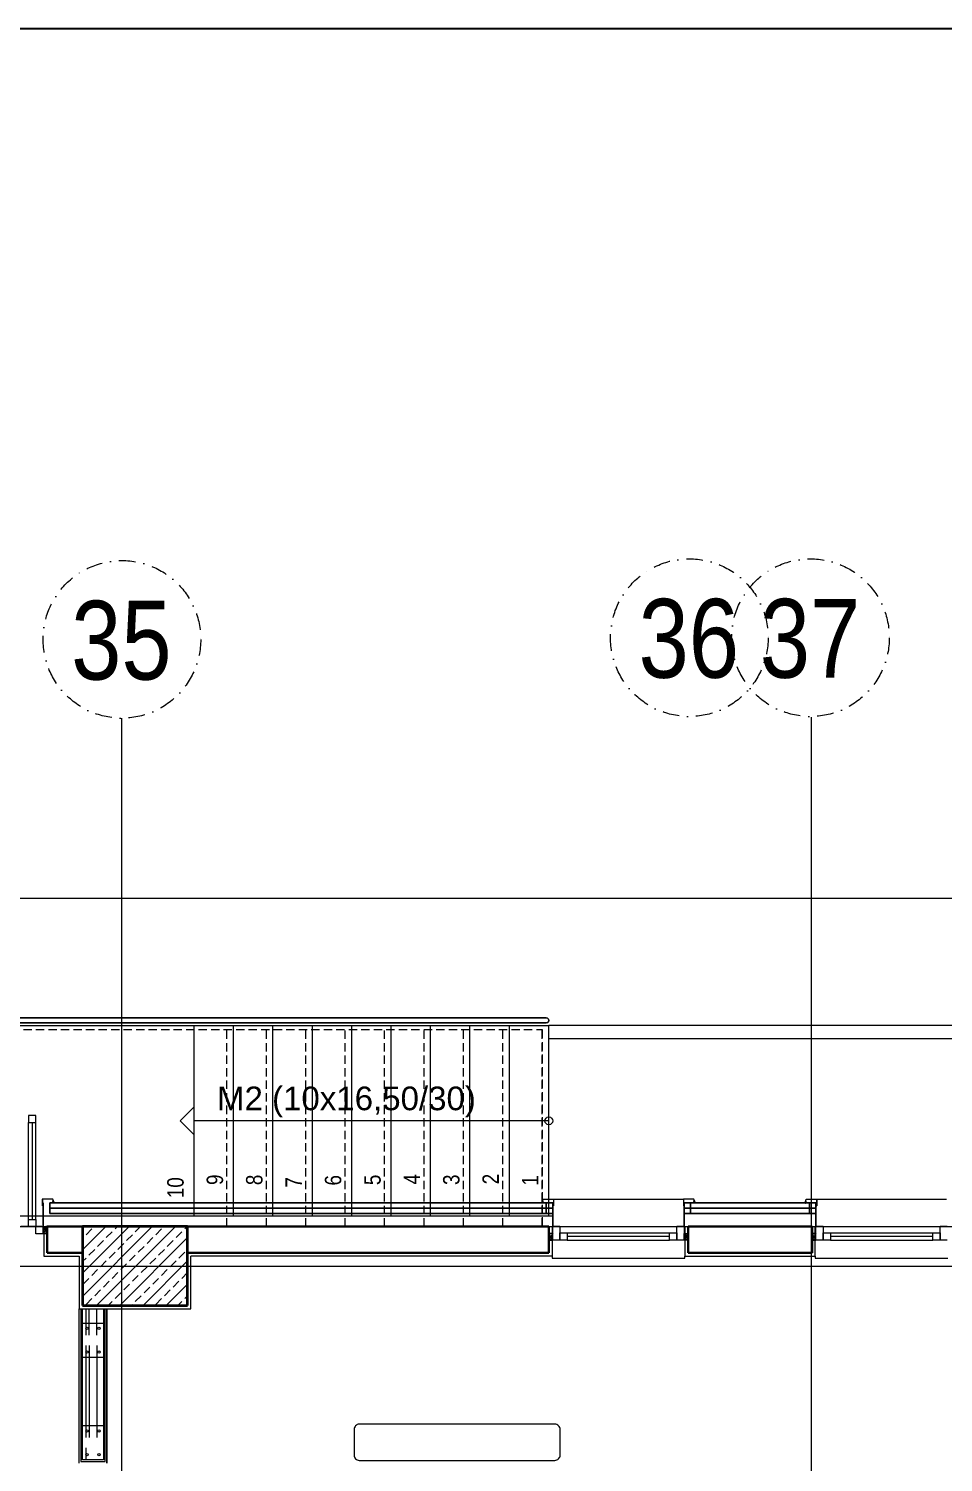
# Model space of a CAD drawing. Header units: centimetres. Extents: x 394264 to 551709, y 50011 to 59011.
# Drawn here: x 517417 to 518113, y 56820 to 57911 of the extents above; entities that cross this region are included whole.
import ezdxf
from ezdxf.enums import TextEntityAlignment as Align

# ---------------------------------------------------------------- set-up
doc = ezdxf.new("R2010")
doc.units = ezdxf.units.CM
doc.linetypes.add('DASHDOT', pattern=[25.4, 12.7, -6.35, 0, -6.35])
doc.linetypes.add('HIDDEN', pattern=[9.525, 6.35, -3.175])
doc.layers.get('0').update_dxf_attribs({"lineweight": 9})
for name, color, linetype, lineweight in [('0-KRCN-MİMARİ-220526', 8, 'Continuous', 9), ('0-KRCN-Z-ANTET', 71, 'Continuous', 30), ('A_Aks', 30, 'DASHDOT', 9), ('A_Betonarme', 6, 'Continuous', 40), ('A_Betonarme_Tarama', 254, 'Continuous', 9), ('A_Pencere Doğrama-Ex', 140, 'Continuous', 15), ('D_Aluminyum', 140, 'Continuous', 18), ('D_Cam', 4, 'Continuous', 18), ('D_Merkez', 51, 'Continuous', 13), ('D_Profil', 155, 'Continuous', 15), ('DV_Alcipan', 3, 'Continuous', 25), ('DV_Alcipan_Ylt', 93, 'BATTING', 9), ('DV_Masif', 2, 'Continuous', 35), ('DV_Siva', 30, 'Continuous', 9), ('G_0.13', 145, 'Continuous', 13), ('GC_Cephe_Sandvic_Panel', 151, 'Continuous', 25), ('M00_Mahal_No$0$MH_Alan', 51, 'Continuous', 9), ('MR_Basamak', 111, 'Continuous', 20), ('MR_Korkuluk', 131, 'Continuous', 25), ('PN_Aluminyum', 150, 'Continuous', 15), ('Y_Hidden_[Gizli]', 9, 'HIDDEN', 9)]:
    doc.layers.add(name, color=color, linetype=linetype, lineweight=lineweight)
doc.layers.add('DV_alçıpanel_duvar_yeni', color=1, linetype='Continuous', lineweight=20, true_color=0xff0000)
doc.layers.add('M00$0$YZ_Notlar', color=7, linetype='Continuous', lineweight=9, true_color=0xe63900)
doc.layers.add('M_GOR-4', color=134, linetype='Continuous')
doc.styles.add('Antet_Style 02', font='swissck.ttf')
doc.styles.add('M00$0$Ince_ITL', font='swissci.ttf')
doc.styles.add('M00$0$Normal', font='swiss.ttf')
doc.styles.add('M00_Mahal_No$0$Kalin01', font='swissk.ttf')
doc.styles.add('M00_Mahal_No$0$Normal', font='swiss.ttf')
doc.styles.add('MAHAL', font='swissc.ttf')
doc.linetypes.add('BATTING', pattern='A,0.0001,-0.1,[134,ltypeshp.shx,S=0.1,R=0,X=-0.1,Y=0],-0.2,[134,ltypeshp.shx,S=0.1,R=180,X=0.1,Y=0],-0.1', length=0.4001)

# ---------------------------------------------------------------- blocks, each defined once
blk = doc.blocks.new('1_etap')
at = {"color": 8, "ltscale": 40}
for points in [[(270, 4674.5), (270, 4679.5), (273, 4679.5), (273, 4674.5)], [(658, 4669.8), (658, 4674.8), (655, 4674.8), (655, 4669.8)], [(758, 4669.8), (758, 4674.8), (761, 4674.8), (761, 4669.8)], [(858.4, 4669.8), (858.4, 4674.8), (855.4, 4674.8), (855.4, 4669.8)]]:
    blk.add_lwpolyline(points, close=True, dxfattribs=at)
at = {"color": 8, "linetype": 'ByBlock', "lineweight": -2}
blk.add_lwpolyline([(506.8, 4525.7), (506.8, 4506.1, 0.414214), (510.7, 4502.1), (659.7, 4502.1, 0.414214), (663.6, 4506.1), (663.6, 4525.7, 0.414214), (659.7, 4529.6), (510.7, 4529.6, 0.414214)], format="xyb", close=True, dxfattribs=at)
at = {"layer": 'A_Aks', "color": 8, "ltscale": 100}
for p, q in [((330, -588.1), (330, 5067)), ((765, 2561.6), (765, 5067)), ((855, 3955.5), (855, 5067.7)), ((0, 4650), (1911.9, 4650)), ((0, 4650), (1911.9, 4650)), ((0, 4650), (1911.9, 4650))]:
    blk.add_line(p, q, dxfattribs=at)
at = {"layer": 'A_Aks', "color": 8}
for centre in [(330, 5127), (762, 5128.3), (854.2, 5128.3)]:
    blk.add_circle(centre, 60, dxfattribs=at)
at = {"layer": 'A_Betonarme', "color": 8}
for p, q in [((380, 4680), (300, 4680)), ((300, 4680), (300, 4620)), ((380, 4620), (380, 4680)), ((300, 4620), (380, 4620))]:
    blk.add_line(p, q, dxfattribs=at)
at = {"layer": 'A_Betonarme_Tarama', "color": 8, "linetype": 'Continuous'}
for p, q in [((300, 4680), (300, 4680)), ((300, 4662.3), (317.7, 4680)), ((300, 4644.6), (335.4, 4680)), ((300, 4626.9), (353.1, 4680)), ((300, 4671.1), (300.4, 4671.6)), ((302.7, 4673.8), (307.1, 4678.2)), ((310.7, 4620), (370.7, 4680)), ((318.1, 4671.6), (322.5, 4676)), ((324.8, 4678.2), (326.6, 4680)), ((328.4, 4620), (380, 4671.6)), ((333.6, 4669.4), (338, 4673.8)), ((340.2, 4676), (344.2, 4680)), ((349.1, 4667.2), (353.5, 4671.6)), ((355.7, 4673.8), (360.1, 4678.2)), ((371.2, 4671.6), (375.6, 4676)), ((377.8, 4678.2), (379.6, 4680)), ((304.9, 4658.3), (309.3, 4662.7)), ((311.5, 4664.9), (315.9, 4669.4)), ((320.3, 4656.1), (324.8, 4660.5)), ((327, 4662.7), (331.4, 4667.2)), ((342.4, 4660.5), (346.9, 4664.9)), ((357.9, 4658.3), (362.3, 4662.7)), ((364.5, 4664.9), (368.9, 4669.4)), ((373.4, 4656.1), (377.8, 4660.5)), ((380, 4662.7), (380, 4662.7)), ((300, 4653.4), (302.7, 4656.1)), ((313.7, 4649.5), (318.1, 4653.9)), ((329.2, 4647.3), (333.6, 4651.7)), ((335.8, 4653.9), (340.2, 4658.3)), ((344.6, 4645.1), (349.1, 4649.5)), ((346.1, 4620), (380, 4653.9)), ((351.3, 4651.7), (355.7, 4656.1)), ((366.7, 4649.5), (371.2, 4653.9)), ((300.4, 4636.2), (304.9, 4640.6)), ((307.1, 4642.8), (311.5, 4647.3)), ((315.9, 4634), (320.3, 4638.4)), ((322.5, 4640.6), (327, 4645.1)), ((338, 4638.4), (342.4, 4642.8)), ((353.5, 4636.2), (357.9, 4640.6)), ((360.1, 4642.8), (364.5, 4647.3)), ((368.9, 4634), (373.4, 4638.4)), ((375.6, 4640.6), (380, 4645.1)), ((309.3, 4627.4), (313.7, 4631.8)), ((324.8, 4625.2), (329.2, 4629.6)), ((331.4, 4631.8), (335.8, 4636.2)), ((340.2, 4623), (344.6, 4627.4)), ((346.9, 4629.6), (351.3, 4634)), ((362.3, 4627.4), (366.7, 4631.8)), ((363.8, 4620), (380, 4636.2)), ((377.8, 4625.2), (380, 4627.4)), ((302.7, 4620.7), (307.1, 4625.2)), ((319.6, 4620), (322.5, 4623)), ((337.3, 4620), (338, 4620.7)), ((355.7, 4620.7), (360.1, 4625.2)), ((372.6, 4620), (375.6, 4623))]:
    blk.add_line(p, q, dxfattribs=at)
at = {"layer": 'D_Aluminyum', "color": 8}
for p, q in [((259, 4764.7), (259, 4759.2)), ((264.5, 4764.7), (259, 4764.7)), ((259, 4759.2), (264.5, 4759.2)), ((264.5, 4759.2), (264.5, 4764.7)), ((259, 4680), (259, 4685.5)), ((259, 4685.5), (264.5, 4685.5)), ((264.5, 4685.5), (264.5, 4680)), ((264.5, 4680), (259, 4680)), ((264.5, 4674.5), (264.5, 4680)), ((264.5, 4680), (270, 4680)), ((270, 4674.5), (264.5, 4674.5)), ((270, 4680), (270, 4674.5)), ((658, 4669.8), (658, 4680.3)), ((658, 4680.3), (663.5, 4680.3)), ((663.5, 4680.3), (663.5, 4669.8)), ((663.5, 4669.8), (663.5, 4675.3)), ((663.5, 4675.3), (669, 4675.3)), ((669, 4675.3), (669, 4669.8)), ((669, 4675.3), (747, 4675.3)), ((747, 4669.8), (747, 4675.3)), ((747, 4675.3), (752.5, 4675.3)), ((752.5, 4669.8), (752.5, 4680.3)), ((752.5, 4680.3), (758, 4680.3)), ((752.5, 4675.3), (752.5, 4669.8)), ((758, 4680.3), (758, 4669.8)), ((858.4, 4669.8), (858.4, 4680.3)), ((858.4, 4680.3), (863.9, 4680.3)), ((863.9, 4680.3), (863.9, 4669.8)), ((863.9, 4669.8), (863.9, 4675.3)), ((863.9, 4675.3), (869.4, 4675.3)), ((869.4, 4675.3), (869.4, 4669.8)), ((869.4, 4675.3), (947.4, 4675.3)), ((947.4, 4669.8), (947.4, 4675.3)), ((947.4, 4675.3), (952.9, 4675.3)), ((952.9, 4669.8), (952.9, 4680.3)), ((952.9, 4680.3), (958.4, 4680.3)), ((952.9, 4675.3), (952.9, 4669.8)), ((663.5, 4669.8), (658, 4669.8)), ((669, 4669.8), (663.5, 4669.8)), ((669, 4669.8), (747, 4669.8)), ((752.5, 4669.8), (747, 4669.8)), ((758, 4669.8), (752.5, 4669.8)), ((863.9, 4669.8), (858.4, 4669.8)), ((869.4, 4669.8), (863.9, 4669.8)), ((869.4, 4669.8), (947.4, 4669.8)), ((952.9, 4669.8), (947.4, 4669.8)), ((958.4, 4669.8), (952.9, 4669.8))]:
    blk.add_line(p, q, dxfattribs=at)
at = {"layer": 'D_Cam', "color": 8}
for p, q in [((259, 4685.5), (259, 4759.2)), ((261.7, 4759.2), (261.7, 4685.5)), ((264.5, 4685.5), (264.5, 4759.2)), ((747, 4672.5), (669, 4672.5)), ((947.4, 4672.5), (869.4, 4672.5))]:
    blk.add_line(p, q, dxfattribs=at)
at = {"layer": 'D_Merkez', "color": 8, "ltscale": 0.015}
for points in [[(270, 4674.5), (273, 4679.5)], [(270, 4679.5), (273, 4674.5)], [(658, 4669.8), (655, 4674.8)], [(658, 4674.8), (655, 4669.8)], [(758, 4669.8), (761, 4674.8)], [(758, 4674.8), (761, 4669.8)], [(858.4, 4669.8), (855.4, 4674.8)], [(858.4, 4674.8), (855.4, 4669.8)]]:
    blk.add_lwpolyline(points, dxfattribs=at)
at = {"layer": 'D_Profil', "color": 8, "ltscale": 40}
for points in [[(270.3, 4674.8), (270.3, 4679.2), (272.7, 4679.2), (272.7, 4674.8)], [(657.7, 4670.1), (657.7, 4674.5), (655.3, 4674.5), (655.3, 4670.1)], [(758.3, 4670.1), (758.3, 4674.5), (760.7, 4674.5), (760.7, 4670.1)], [(858.1, 4670.1), (858.1, 4674.5), (855.7, 4674.5), (855.7, 4670.1)]]:
    blk.add_lwpolyline(points, close=True, dxfattribs=at)
at = {"layer": 'DV_Alcipan', "color": 8}
blk.add_line((318.5, 4500), (318.5, 4617.5), dxfattribs=at)
at = {"layer": 'DV_Alcipan_Ylt', "color": 8, "ltscale": 5}
for p, q in [((302.5, 4617), (302.5, 4597.5)), ((302.5, 4589.5), (302.5, 4519.5)), ((302.5, 4511.5), (302.5, 4502.5))]:
    blk.add_line(p, q, dxfattribs=at)
at = {"layer": 'DV_alçıpanel_duvar_yeni', "color": 8}
for p, q in [((297.5, 4500), (297.5, 4617.5)), ((298.7, 4617.5), (298.7, 4501.2)), ((300, 4502.5), (300, 4617.5)), ((316, 4617.5), (316, 4502.5)), ((317.2, 4501.2), (317.2, 4617.5)), ((298.7, 4501.2), (317.2, 4501.2)), ((316, 4502.5), (300, 4502.5))]:
    blk.add_line(p, q, dxfattribs=at)
at = {"layer": 'DV_Masif', "color": 8}
for p, q in [((300, 4680), (273, 4680)), ((273, 4680), (273, 4660)), ((655, 4680), (380, 4680)), ((655, 4680), (655, 4660)), ((855.4, 4680), (761, 4680)), ((761, 4660), (761, 4680)), ((855.4, 4680), (855.4, 4660)), ((273, 4660), (300, 4660)), ((655, 4660), (380, 4660)), ((855.4, 4660), (761, 4660))]:
    blk.add_line(p, q, dxfattribs=at)
at = {"layer": 'DV_Siva', "color": 8}
for p, q in [((270.5, 4674.5), (270.5, 4657.5)), ((655, 4680), (657.5, 4680)), ((657.5, 4680), (657.5, 4657.5)), ((758.5, 4680), (758.5, 4657.5)), ((758.5, 4680), (761, 4680)), ((855.4, 4680), (857.9, 4680)), ((857.9, 4657.5), (857.9, 4680)), ((270.5, 4657.5), (297.5, 4657.5)), ((297.5, 4657.5), (297.5, 4617.5)), ((382.5, 4617.5), (382.5, 4657.5)), ((657.5, 4657.5), (382.5, 4657.5)), ((758.5, 4657.5), (857.9, 4657.5)), ((297.5, 4617.5), (382.5, 4617.5))]:
    blk.add_line(p, q, dxfattribs=at)
at = {"layer": 'G_0.13', "color": 8}
for p, q in [((658.6, 4701), (757.5, 4701)), ((859, 4701), (957.8, 4701)), ((657.5, 4657.5), (657.5, 4656)), ((657.5, 4656), (758.5, 4656)), ((758.5, 4656), (758.5, 4657.5)), ((857.9, 4657.5), (857.9, 4656)), ((857.9, 4656), (958.9, 4656)), ((305, 4597.5), (305, 4617.5)), ((311, 4597.5), (311, 4617.5)), ((305, 4589.5), (305, 4519.5)), ((311, 4589.5), (311, 4519.5))]:
    blk.add_line(p, q, dxfattribs=at)
at = {"layer": 'GC_Cephe_Sandvic_Panel', "color": 8}
for p, q in [((270, 4680), (270, 4698)), ((270, 4680), (270, 4698)), ((270, 4680), (270, 4698)), ((275, 4690), (275, 4698)), ((275, 4698), (658, 4698)), ((653, 4690), (653, 4698)), ((658, 4680), (658, 4698)), ((758, 4680), (758, 4698)), ((758, 4698), (858.4, 4698)), ((763, 4690), (763, 4698)), ((853.4, 4690), (853.4, 4698)), ((858.4, 4680), (858.4, 4698)), ((658, 4690), (275, 4690)), ((858.4, 4690), (758, 4690))]:
    blk.add_line(p, q, dxfattribs=at)
at = {"layer": 'GC_Cephe_Sandvic_Panel', "color": 8, "linetype": 'BATTING', "ltscale": 8}
for p, q in [((658, 4694), (275, 4694)), ((858.4, 4694), (758, 4694))]:
    blk.add_line(p, q, dxfattribs=at)
at = {"layer": 'M_GOR-4', "color": 8, "lineweight": -2}
for points in [[(300, 4580.5), (300, 4606.5), (316, 4606.5), (316, 4580.5)], [(300, 4502.5), (300, 4528.5), (316, 4528.5), (316, 4502.5)]]:
    blk.add_lwpolyline(points, close=True, dxfattribs=at)
for centre in [(303.5, 4602.5), (312.5, 4602.5), (303.5, 4584.5), (312.5, 4584.5), (303.5, 4524.5), (312.5, 4524.5), (303.5, 4506.5), (312.5, 4506.5)]:
    blk.add_circle(centre, 0.9, dxfattribs=at)
at = {"layer": 'MR_Basamak', "color": 8}
for p, q in [((52, 4833), (655, 4833)), ((385, 4688), (385, 4833)), ((415, 4688), (415, 4833)), ((445, 4688), (445, 4833)), ((475, 4688), (475, 4833)), ((505, 4688), (505, 4833)), ((535, 4688), (535, 4833)), ((565, 4688), (565, 4833)), ((595, 4688), (595, 4833)), ((625, 4688), (625, 4833)), ((655, 4688), (655, 4833)), ((1458, 4833), (655, 4833)), ((1458, 4823), (655, 4823)), ((385, 4771.1), (374.4, 4760.5)), ((385, 4749.9), (385, 4771.1)), ((374.4, 4760.5), (385, 4749.9)), ((655, 4760.5), (385, 4760.5)), ((658, 4688), (52, 4688))]:
    blk.add_line(p, q, dxfattribs=at)
blk.add_circle((655, 4760.5), 3, dxfattribs=at)
at = {"layer": 'MR_Korkuluk', "color": 8}
for p, q in [((46.7, 4839), (653, 4839)), ((653, 4835), (50.7, 4835))]:
    blk.add_line(p, q, dxfattribs=at)
blk.add_arc((653, 4837), 2, 270, 90, dxfattribs=at)
at = {"layer": 'PN_Aluminyum', "color": 8}
for p, q in [((277.4, 4701), (269.4, 4701)), ((269.4, 4701), (269.4, 4695.9)), ((277.3, 4700.9), (269.5, 4700.9)), ((269.5, 4700.9), (269.5, 4695.9)), ((269.7, 4696.2), (269.6, 4696.2)), ((269.6, 4695.9), (269.7, 4695.9)), ((269.6, 4695.8), (269.7, 4695.8)), ((269.7, 4695.9), (269.7, 4696.8)), ((269.7, 4696.8), (269.8, 4696.8)), ((269.8, 4695.9), (269.8, 4696.8)), ((270, 4680), (270, 4698)), ((275.4, 4698.1), (277.8, 4698.1)), ((275.4, 4698.1), (275.4, 4698)), ((275.4, 4698), (277.8, 4698)), ((278.2, 4698.2), (277.3, 4700.9)), ((278.3, 4698.3), (277.4, 4701)), ((277.4, 4699.7), (277.5, 4699.7)), ((277.8, 4698.2), (277.4, 4699.5)), ((277.9, 4698.2), (277.5, 4699.6)), ((277.5, 4699.6), (277.6, 4699.6)), ((277.6, 4699.6), (277.9, 4698.7)), ((277.6, 4699.1), (278, 4698.1)), ((277.8, 4699.1), (277.6, 4699.1)), ((277.7, 4699.6), (278, 4698.7)), ((277.8, 4699.1), (278.1, 4698.2)), ((278, 4698.7), (277.9, 4698.7)), ((278.1, 4698.2), (278.2, 4698.2)), ((278.1, 4698), (278.2, 4698.1)), ((649.7, 4698.3), (650.6, 4701)), ((649.8, 4698.2), (650.7, 4700.9)), ((649.9, 4698.2), (649.8, 4698.2)), ((649.9, 4698), (649.8, 4698.1)), ((650.3, 4699.1), (649.9, 4698.2)), ((650.3, 4699.6), (650, 4698.7)), ((650, 4698.7), (650.1, 4698.7)), ((650.1, 4698.2), (650.6, 4699.6)), ((650.4, 4699.6), (650.1, 4698.7)), ((650.4, 4699.1), (650.1, 4698.1)), ((650.2, 4698.2), (650.7, 4699.5)), ((652.7, 4698.1), (650.2, 4698.1)), ((652.7, 4698), (650.2, 4698)), ((650.3, 4699.1), (650.4, 4699.1)), ((650.5, 4699.6), (650.4, 4699.6)), ((650.6, 4699.7), (650.5, 4699.7)), ((650.6, 4701), (658.6, 4701)), ((650.7, 4700.9), (658.5, 4700.9)), ((652.7, 4698.1), (652.7, 4698)), ((658.1, 4680), (658.1, 4698)), ((658.2, 4695.9), (658.2, 4696.8)), ((658.3, 4696.8), (658.2, 4696.8)), ((658.3, 4695.9), (658.3, 4696.8)), ((658.3, 4696.2), (658.5, 4696.2)), ((658.4, 4695.9), (658.3, 4695.9)), ((658.4, 4695.8), (658.3, 4695.8)), ((658.5, 4700.9), (658.5, 4695.9)), ((658.6, 4701), (658.6, 4695.9)), ((765.5, 4701), (757.5, 4701)), ((757.5, 4701), (757.5, 4695.9)), ((765.4, 4700.9), (757.6, 4700.9)), ((757.6, 4700.9), (757.6, 4695.9)), ((757.7, 4696.2), (757.6, 4696.2)), ((757.6, 4695.9), (757.7, 4695.9)), ((757.6, 4695.8), (757.7, 4695.8)), ((757.7, 4695.9), (757.7, 4696.8)), ((757.7, 4696.8), (757.9, 4696.8)), ((757.9, 4695.9), (757.9, 4696.8)), ((758, 4680), (758, 4698)), ((763.4, 4698.1), (765.8, 4698.1)), ((763.4, 4698.1), (763.4, 4698)), ((763.4, 4698), (765.8, 4698)), ((766.2, 4698.2), (765.4, 4700.9)), ((765.8, 4698.2), (765.4, 4699.5)), ((766.4, 4698.3), (765.5, 4701)), ((765.5, 4699.7), (765.6, 4699.7)), ((765.9, 4698.2), (765.5, 4699.6)), ((765.5, 4699.6), (765.6, 4699.6)), ((765.6, 4699.6), (766, 4698.7)), ((765.7, 4699.1), (766, 4698.1)), ((765.8, 4699.1), (765.7, 4699.1)), ((765.8, 4699.6), (766.1, 4698.7)), ((765.8, 4699.1), (766.1, 4698.2)), ((766.1, 4698.7), (766, 4698.7)), ((766.1, 4698.2), (766.2, 4698.2)), ((766.2, 4698), (766.3, 4698.1)), ((850.1, 4698.3), (851, 4701)), ((850.2, 4698), (850.1, 4698.1)), ((850.2, 4698.2), (851, 4700.9)), ((850.3, 4698.2), (850.2, 4698.2)), ((850.7, 4699.6), (850.3, 4698.7)), ((850.6, 4699.1), (850.3, 4698.2)), ((850.3, 4698.7), (850.5, 4698.7)), ((850.7, 4699.1), (850.4, 4698.1)), ((850.5, 4698.2), (850.9, 4699.6)), ((850.8, 4699.6), (850.5, 4698.7)), ((850.6, 4698.2), (851, 4699.5)), ((850.6, 4699.1), (850.7, 4699.1)), ((853, 4698.1), (850.6, 4698.1)), ((853, 4698), (850.6, 4698)), ((850.9, 4699.7), (850.8, 4699.7)), ((850.9, 4699.6), (850.8, 4699.6)), ((851, 4701), (859, 4701)), ((851, 4700.9), (858.8, 4700.9)), ((853, 4698.1), (853, 4698)), ((858.4, 4680), (858.4, 4698)), ((858.6, 4695.9), (858.6, 4696.8)), ((858.7, 4696.8), (858.6, 4696.8)), ((858.7, 4695.9), (858.7, 4696.8)), ((858.7, 4696.2), (858.8, 4696.2)), ((858.8, 4695.9), (858.7, 4695.9)), ((858.8, 4695.8), (858.7, 4695.8)), ((858.8, 4700.9), (858.8, 4695.9)), ((859, 4701), (859, 4695.9))]:
    blk.add_line(p, q, dxfattribs=at)
for centre, radius, start, end in [((269.6, 4695.9), 0.15, 180, 270), ((269.6, 4695.9), 0.03, 180, 270), ((269.7, 4695.9), 0.15, 270, 360), ((269.7, 4695.9), 0.03, 270, 360), ((277.5, 4699.6), 0.15, 108.4349, 198.4349), ((277.6, 4699.6), 0.15, 18.4349, 108.4349), ((277.5, 4699.6), 0.03, 108.4349, 198.4349), ((277.6, 4699.6), 0.03, 18.4349, 108.4349), ((277.8, 4698.1), 0.03, 270, 18.4349), ((277.8, 4698.1), 0.15, 270, 18.4349), ((278.1, 4698.2), 0.15, 198.4349, 288.4349), ((278.1, 4698.2), 0.03, 198.4349, 288.4349), ((278.2, 4698.2), 0.15, 288.4349, 18.4349), ((278.2, 4698.2), 0.03, 288.4349, 18.4349), ((649.8, 4698.2), 0.15, 161.5651, 251.5651), ((649.8, 4698.2), 0.03, 161.5651, 251.5651), ((649.9, 4698.2), 0.03, 251.5651, 341.5651), ((649.9, 4698.2), 0.15, 251.5651, 341.5651), ((650.2, 4698.1), 0.15, 161.5651, 270), ((650.2, 4698.1), 0.03, 161.5651, 270), ((650.4, 4699.6), 0.15, 71.5651, 161.5651), ((650.4, 4699.6), 0.03, 71.5651, 161.5651), ((650.5, 4699.6), 0.03, 341.5651, 71.5651), ((650.5, 4699.6), 0.15, 341.5651, 71.5651), ((658.3, 4695.9), 0.15, 180, 270), ((658.3, 4695.9), 0.03, 180, 270), ((658.4, 4695.9), 0.15, 270, 360), ((658.4, 4695.9), 0.03, 270, 360), ((757.6, 4695.9), 0.15, 180, 270), ((757.6, 4695.9), 0.03, 180, 270), ((757.7, 4695.9), 0.15, 270, 360), ((757.7, 4695.9), 0.03, 270, 360), ((765.5, 4699.6), 0.15, 108.4349, 198.4349), ((765.5, 4699.6), 0.03, 108.4349, 198.4349), ((765.6, 4699.6), 0.15, 18.4349, 108.4349), ((765.6, 4699.6), 0.03, 18.4349, 108.4349), ((765.8, 4698.1), 0.03, 270, 18.4349), ((765.8, 4698.1), 0.15, 270, 18.4349), ((766.1, 4698.2), 0.15, 198.4349, 288.4349), ((766.1, 4698.2), 0.03, 198.4349, 288.4349), ((766.2, 4698.2), 0.03, 288.4349, 18.4349), ((766.2, 4698.2), 0.15, 288.4349, 18.4349), ((850.2, 4698.2), 0.15, 161.5651, 251.5651), ((850.2, 4698.2), 0.03, 161.5651, 251.5651), ((850.3, 4698.2), 0.15, 251.5651, 341.5651), ((850.3, 4698.2), 0.03, 251.5651, 341.5651), ((850.6, 4698.1), 0.15, 161.5651, 270), ((850.6, 4698.1), 0.03, 161.5651, 270), ((850.8, 4699.6), 0.15, 71.5651, 161.5651), ((850.8, 4699.6), 0.03, 71.5651, 161.5651), ((850.9, 4699.6), 0.15, 341.5651, 71.5651), ((850.9, 4699.6), 0.03, 341.5651, 71.5651), ((858.7, 4695.9), 0.15, 180, 270), ((858.7, 4695.9), 0.03, 180, 270), ((858.8, 4695.9), 0.15, 270, 360), ((858.8, 4695.9), 0.03, 270, 360)]:
    blk.add_arc(centre, radius, start, end, dxfattribs=at)
at = {"layer": 'Y_Hidden_[Gizli]', "color": 8}
for p, q in [((55, 4830), (650, 4830)), ((410, 4680), (410, 4830)), ((440, 4680), (440, 4830)), ((470, 4680), (470, 4830)), ((500, 4680), (500, 4830)), ((530, 4680), (530, 4830)), ((560, 4680), (560, 4830)), ((590, 4680), (590, 4830)), ((620, 4680), (620, 4830)), ((650, 4830), (650, 4680)), ((650, 4680), (650, 4830)), ((650, 4680), (55, 4680))]:
    blk.add_line(p, q, dxfattribs=at)
at = {"color": 8, "linetype": 'ByBlock', "lineweight": -2}
for tag, height, style, p in [('MAHALNO', 15.7, 'M00_Mahal_No$0$Kalin01', (-1403.5, 5183, -22.7)), ('MAHALADI', 25.1, 'M00_Mahal_No$0$Normal', (-1403.5, 5151.6, -22.7)), ('MAHALNO', 9.8, 'M00_Mahal_No$0$Kalin01', (-1049.8, 5038.2)), ('MAHALADI', 15.7, 'M00_Mahal_No$0$Normal', (-1049.8, 5018.6)), ('MAHALNO', 19.6, 'M00_Mahal_No$0$Kalin01', (585.2, 4515.9)), ('MAHALADI', 31.4, 'M00_Mahal_No$0$Normal', (585.2, 4476.7)), ('MAHALNO', 19.6, 'M00_Mahal_No$0$Kalin01', (543.6, 3917.9)), ('MAHALADI', 31.4, 'M00_Mahal_No$0$Normal', (543.6, 3878.7)), ('MAHALNO', 19.6, 'M00_Mahal_No$0$Kalin01', (175.4, 3438.2)), ('MAHALADI', 31.4, 'M00_Mahal_No$0$Normal', (175.4, 3399)), ('MAHALNO', 15.7, 'M00_Mahal_No$0$Kalin01', (662.5, 3278.7)), ('MAHALADI', 25.1, 'M00_Mahal_No$0$Normal', (662.5, 3247.3)), ('MAHALNO', 9.8, 'M00_Mahal_No$0$Kalin01', (928.4, 2524.9)), ('MAHALADI', 15.7, 'M00_Mahal_No$0$Normal', (928.4, 2505.3)), ('MAHALNO', 19.6, 'M00_Mahal_No$0$Kalin01', (683, 1295.9)), ('MAHALADI', 31.4, 'M00_Mahal_No$0$Normal', (683, 1256.7))]:
    blk.add_attdef(tag, text='', height=height, dxfattribs=dict(at, style=style)).set_placement(p, align=Align.MIDDLE_CENTER)
at = {"layer": 'A_Aks', "color": 8, "style": 'Antet_Style 02'}
for s, p in [('35', (329.6, 5126.4)), ('36', (761.6, 5127.8)), ('37', (853.9, 5127.8))]:
    blk.add_text(s, height=60, dxfattribs=at).set_placement(p, align=Align.MIDDLE_CENTER)
at = {"layer": 'A_Pencere Doğrama-Ex', "color": 8, "style": 'MAHAL'}
for p in [(163.4, 4608.5), (585.7, 4362.5), (584.1, 3781.1), (404.7, 3207), (477.6, 2356.8), (647.1, 1093.3), (160.8, 91.1)]:
    blk.add_attdef('KOT', p, '', height=10, dxfattribs=at)
at = {"layer": 'M00$0$YZ_Notlar', "color": 8, "style": 'M00$0$Normal'}
blk.add_text('M2 (10x16,50/30)', height=18, dxfattribs=at).set_placement((402.4, 4768.6))
at = {"layer": 'M00$0$YZ_Notlar', "color": 8, "style": 'M00$0$Ince_ITL'}
for s, p in [('10', (377, 4701.7)), ('9', (407, 4711.7)), ('8', (437, 4711.6)), ('7', (467, 4709.7)), ('6', (497, 4711.3)), ('5', (527, 4711.6)), ('4', (557, 4712.1)), ('3', (587, 4711.7)), ('2', (617, 4712.2)), ('1', (647, 4711.2))]:
    blk.add_text(s, height=12.5, rotation=90, dxfattribs=at).set_placement(p)
at = {"layer": 'M00_Mahal_No$0$MH_Alan', "color": 8, "style": 'M00_Mahal_No$0$Normal'}
for height, p in [(25.1, (-1403.5, 5114, -22.7)), (15.7, (-1049.8, 4995.1)), (31.4, (585.2, 4429.6)), (31.4, (543.6, 3831.7)), (31.4, (175.4, 3351.9)), (25.1, (662.5, 3209.7)), (15.7, (928.4, 2481.8)), (31.4, (683, 1209.6))]:
    blk.add_attdef('ALAN', text='', height=height, dxfattribs=at).set_placement(p, align=Align.MIDDLE_CENTER)
blk = doc.blocks.new('A$C9e52caec')
at = {"color": 8}
blk.add_blockref('1_etap', (12530, 57), dxfattribs=at)
at = {"color": 8, "ltscale": 10}
for points in [[(12564.5, 4987), (14220, 4987), (14220, -173), (12564.5, -173)], [(12564.5, 4737), (13970, 4737), (13970, 77), (12564.5, 77)]]:
    blk.add_lwpolyline(points, close=True, dxfattribs=at)

msp = doc.modelspace()

# ---------------------------------------------------------------- block references
at = {"layer": '0-KRCN-MİMARİ-220526', "rotation": 359.999999999997}
msp.add_blockref('A$C9e52caec', (504627.5, 52262.4, 74), dxfattribs=at)

# ---------------------------------------------------------------- next in the draw order: linework, layer by layer
at = {"layer": '0-KRCN-Z-ANTET'}
msp.add_lwpolyline([(503564.1, 57911.3), (519464.1, 57911.3), (519464.1, 51111.3), (503564.1, 51111.3)], close=True, dxfattribs=at)

doc.saveas('drawing.dxf')
